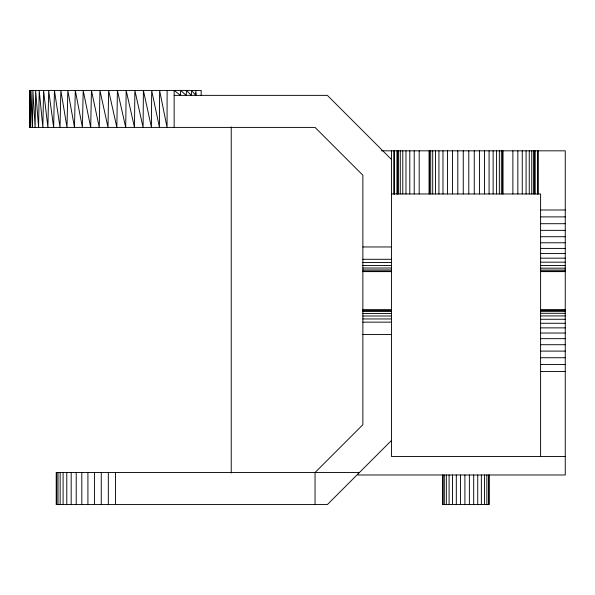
<?xml version="1.0" encoding="UTF-8"?>
<svg xmlns="http://www.w3.org/2000/svg" width="595" height="595" viewBox="0 0 595 595"><rect width="100%" height="100%" fill="white"/><g stroke="black" fill="none" stroke-linecap="round" stroke-linejoin="round"><path stroke-width="0.89" d="M167.121 90.433L167.054 127.412L159.601 90.433L159.46 127.412L151.666 90.433L151.45 127.412L143.395 90.433L143.097 127.412L134.872 90.433L134.485 127.412L126.177 90.433L125.709 127.412L117.401 90.433L116.851 127.412L108.625 90.433L108.007 127.412L99.945 90.433L99.261 127.412L91.444 90.433L90.7 127.412L83.203 90.433L82.415 127.412L75.305 90.433L74.487 127.412L67.83 90.433L66.997 127.412L60.854 90.433L60.028 127.412L54.443 90.433L53.639 127.412L48.664 90.433L47.898 127.412L43.569 90.433L42.862 127.412L39.218 90.433L38.593 127.412L35.641 90.433L35.12 127.412L32.889 90.433L32.487 127.412L30.977 90.433L30.709 127.412L29.929 90.433L29.824 127.412L315.045 127.412L362.868 175.235L362.868 424.696L315.045 472.519L315.045 504.567M195.859 95.364L195.859 90.433M30.04 114.471L29.824 127.412L29.75 90.433L201.214 90.433L201.147 95.364M195.881 92.82L195.696 95.364L191.627 90.433L191.307 95.364L186.466 90.433L186.22 95.364L180.62 90.433L180.478 95.364L174.149 90.433L174.149 127.412M391.458 440.478L327.369 504.567L56.213 504.567L56.213 472.519L359.417 472.519M174.149 95.364L327.369 95.364L391.458 159.453M381.432 150.825L565.25 150.825L565.25 474.988L357.9 474.988L357.9 474.037M391.458 193.97L540.602 193.97L540.602 456.499M540.602 209.99L565.25 209.99M540.602 216.892L565.25 216.892M540.602 223.705L565.25 223.705M540.602 230.347L565.25 230.347M540.602 236.728L565.25 236.728M540.602 242.775L565.25 242.775M362.868 246.962L391.458 246.962M540.602 248.412L565.25 248.412M540.602 253.567L565.25 253.567M540.602 258.171L565.25 258.171M362.868 259.294L391.458 259.294M540.602 262.172L565.25 262.172M362.868 262.484L391.458 262.484M362.868 265.452L391.458 265.452M540.602 265.511L565.25 265.511M362.868 268.01L391.458 268.01M540.602 268.159L565.25 268.159M362.868 269.966L391.458 269.966M540.602 270.071L565.25 270.071M362.868 271.194L391.458 271.194M540.602 271.231L565.25 271.231M362.868 271.618L391.458 271.618M540.602 271.618L565.25 271.618M362.868 309.824L391.458 309.824M540.602 309.824L565.25 309.824M362.868 310.248L391.458 310.248M540.602 310.211L565.25 310.211M540.602 311.371L565.25 311.371M362.868 311.475L391.458 311.475M540.602 313.282L565.25 313.282M362.868 313.439L391.458 313.439M362.868 315.99L391.458 315.99M540.602 315.93L565.25 315.93M362.868 318.957L391.458 318.957M540.602 319.27L565.25 319.27M362.868 322.148L391.458 322.148M540.602 323.271L565.25 323.271M540.602 327.875L565.25 327.875M540.602 333.029L565.25 333.029M362.868 334.479L391.458 334.479M540.602 338.667L565.25 338.667M540.602 344.713L565.25 344.713M540.602 351.102L565.25 351.102M540.602 357.736L565.25 357.736M540.602 364.549L565.25 364.549M540.602 371.451L565.25 371.451M565.25 456.499L391.458 456.499L391.458 150.825M538.133 150.825L538.133 193.97M537.768 150.825L537.768 193.97M537.516 150.825L537.516 193.97M535.054 150.825L535.054 193.97M534.689 150.825L534.689 193.97M533.589 150.825L533.589 193.97M531.774 150.825L531.774 193.97M529.267 150.825L529.267 193.97M526.084 150.825L526.084 193.97M522.261 150.825L522.261 193.97M517.843 150.825L517.843 193.97M512.875 150.825L512.875 193.97M503.006 150.825L503.006 193.97M502.596 150.825L502.596 193.97M501.362 150.825L501.362 193.97M499.346 150.825L499.346 193.97M496.58 150.825L496.58 193.97M493.136 150.825L493.136 193.97M489.343 474.988L489.343 504.567L442.613 504.567L442.613 474.988M489.083 150.825L489.083 193.97M488.502 474.988L488.502 504.567M486.844 474.988L486.844 504.567M484.516 150.825L484.516 193.97M484.442 474.988L484.442 504.567M481.362 474.988L481.362 504.567M479.54 150.825L479.54 193.97M477.74 474.988L477.74 504.567M474.26 150.825L474.26 193.97M473.687 474.988L473.687 504.567M469.366 474.988L469.366 504.567M468.793 150.825L468.793 193.97M464.918 474.988L464.918 504.567M463.267 150.825L463.267 193.97M460.508 474.988L460.508 504.567M457.8 150.825L457.8 193.97M456.305 474.988L456.305 504.567M452.52 150.825L452.52 193.97M452.445 474.988L452.445 504.567M449.084 474.988L449.084 504.567M447.544 150.825L447.544 193.97M446.332 474.988L446.332 504.567M444.287 474.988L444.287 504.567M443.037 474.988L443.037 504.567M442.978 150.825L442.978 193.97M438.924 150.825L438.924 193.97M435.481 150.825L435.481 193.97M432.714 150.825L432.714 193.97M430.698 150.825L430.698 193.97M429.464 150.825L429.464 193.97M429.055 150.825L429.055 193.97M419.185 150.825L419.185 193.97M414.217 150.825L414.217 193.97M409.799 150.825L409.799 193.97M405.976 150.825L405.976 193.97M402.793 150.825L402.793 193.97M400.286 150.825L400.286 193.97M398.471 150.825L398.471 193.97M397.378 150.825L397.378 193.97M397.006 150.825L397.006 193.97M394.545 150.825L394.545 193.97M394.292 150.825L394.292 193.97M393.927 150.825L393.927 193.97M231.232 126.913L231.232 473.018M115.519 472.519L115.519 504.567M108.327 472.519L108.327 504.567M101.262 472.519L101.262 504.567M94.427 472.519L94.427 504.567M87.919 472.519L87.919 504.567M81.812 472.519L81.812 504.567M76.212 472.519L76.212 504.567M71.177 472.519L71.177 504.567M66.789 472.519L66.789 504.567M63.092 472.519L63.092 504.567M60.162 472.519L60.162 504.567M58.013 472.519L58.013 504.567M56.696 472.519L56.696 504.567M56.577 472.519L56.577 504.567"/></g></svg>
